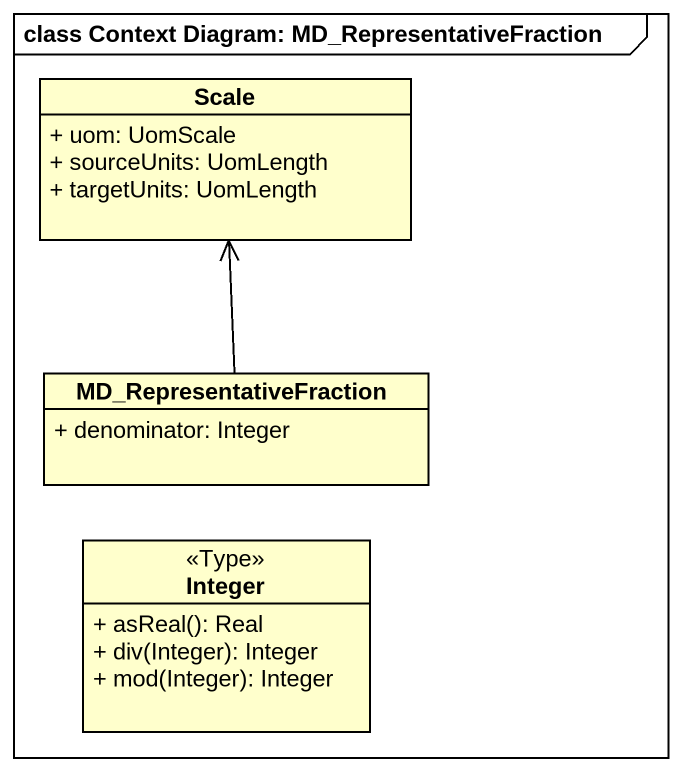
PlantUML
@startuml
mainframe class Context Diagram: MD_RepresentativeFraction
hide circle
hide empty members
skinparam classAttributeIconSize 0
class "Scale" as Scale_ {
  + uom: UomScale
  + sourceUnits: UomLength
  + targetUnits: UomLength
}
class MD_RepresentativeFraction {
  + denominator: Integer
}
class Integer <<Type>> {
  + asReal(): Real
  + div(Integer): Integer
  + mod(Integer): Integer
}
Scale_ <-- MD_RepresentativeFraction
@enduml
